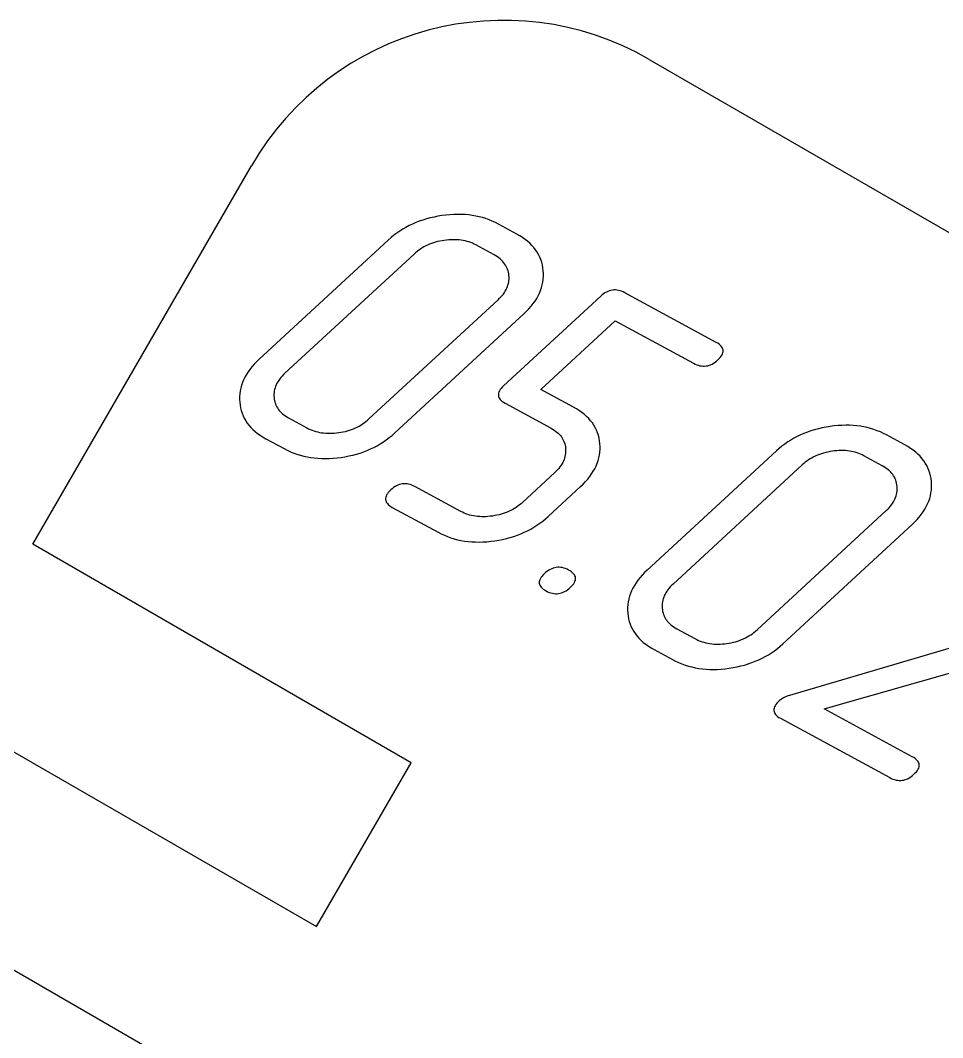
# Model space of a CAD drawing. Extents: x 14 to 1461, y -733 to -10.
# Drawn here: x 424.9 to 456.56, y -668.37 to -633.44 of the extents above; entities that cross this region are included whole.
import ezdxf

# ---------------------------------------------------------------- set-up
doc = ezdxf.new("R2010")
doc.units = 0

msp = doc.modelspace()

# ---------------------------------------------------------------- linework, layer by layer
at = {"layer": 'Cut', "color": 0}
for p, q in [((446.489219, -634.782529), (482.265721, -655.442035)), ((425.327635, -651.431386), (432.828691, -638.441649)), ((438.317371, -658.932442), (425.327635, -651.431386)), ((422.943159, -657.560342), (435.066914, -664.561328)), ((435.066914, -664.561328), (438.317371, -658.932442)), ((448.270122, -679.691551), (419.692702, -663.189228))]:
    msp.add_line(p, q, dxfattribs=at)
msp.add_arc((441.488515, -643.442353), 9.99998, 59.995275, 149.995275, dxfattribs=at)
at = {"layer": 'Mark', "color": 0}
for p, q in [((438.841743, -640.25987), (438.716347, -640.298072)), ((438.970063, -640.225712), (438.841743, -640.25987)), ((439.101306, -640.195598), (438.970063, -640.225712)), ((439.235473, -640.169527), (439.101306, -640.195598)), ((439.372564, -640.147501), (439.235473, -640.169527)), ((439.510033, -640.129886), (439.372564, -640.147501)), ((439.645336, -640.11705), (439.510033, -640.129886)), ((439.778474, -640.108993), (439.645336, -640.11705)), ((439.909445, -640.105715), (439.778474, -640.108993)), ((440.038251, -640.107217), (439.909445, -640.105715)), ((440.16489, -640.113497), (440.038251, -640.107217)), ((440.289364, -640.124557), (440.16489, -640.113497)), ((440.411671, -640.140395), (440.289364, -640.124557)), ((440.531813, -640.161013), (440.411671, -640.140395)), ((440.649789, -640.18641), (440.531813, -640.161013)), ((440.765599, -640.216586), (440.649789, -640.18641)), ((440.879243, -640.251541), (440.765599, -640.216586)), ((440.990721, -640.291276), (440.879243, -640.251541)), ((438.025362, -640.612204), (437.920431, -640.678712)), ((438.133218, -640.549739), (438.025362, -640.612204)), ((438.243996, -640.491318), (438.133218, -640.549739)), ((438.357699, -640.43694), (438.243996, -640.491318)), ((438.474324, -640.386607), (438.357699, -640.43694)), ((438.593874, -640.340318), (438.474324, -640.386607)), ((438.716347, -640.298072), (438.593874, -640.340318)), ((441.100033, -640.335789), (440.990721, -640.291276)), ((441.207179, -640.385081), (441.100033, -640.335789)), ((441.312159, -640.439153), (441.207179, -640.385081)), ((441.939759, -640.780211), (441.312159, -640.439153)), ((437.623177, -640.902502), (437.529939, -640.985186)), ((437.719338, -640.823861), (437.623177, -640.902502)), ((437.818423, -640.749265), (437.719338, -640.823861)), ((437.920431, -640.678712), (437.818423, -640.749265)), ((439.680783, -640.975541), (439.605693, -640.980237)), ((439.754545, -640.973493), (439.680783, -640.975541)), ((439.826978, -640.974094), (439.754545, -640.973493)), ((439.898083, -640.977344), (439.826978, -640.974094)), ((439.967859, -640.983243), (439.898083, -640.977344)), ((442.041723, -640.838593), (441.939759, -640.780211)), ((442.137689, -640.899658), (442.041723, -640.838593)), ((442.227656, -640.963406), (442.137689, -640.899658)), ((442.311625, -641.029837), (442.227656, -640.963406)), ((437.529939, -640.985186), (433.095188, -645.078732)), ((438.633169, -641.295063), (438.576037, -641.334448)), ((438.692003, -641.257922), (438.633169, -641.295063)), ((438.752539, -641.223027), (438.692003, -641.257922)), ((438.814778, -641.190378), (438.752539, -641.223027)), ((438.878719, -641.159974), (438.814778, -641.190378)), ((438.944362, -641.131815), (438.878719, -641.159974)), ((439.011708, -641.105902), (438.944362, -641.131815)), ((439.080756, -641.082234), (439.011708, -641.105902)), ((439.151506, -641.060812), (439.080756, -641.082234)), ((439.223958, -641.041634), (439.151506, -641.060812)), ((439.298113, -641.024703), (439.223958, -641.041634)), ((439.37397, -641.010016), (439.298113, -641.024703)), ((439.451529, -640.997576), (439.37397, -641.010016)), ((439.529276, -640.987582), (439.451529, -640.997576)), ((439.605693, -640.980237), (439.529276, -640.987582)), ((440.036308, -640.99179), (439.967859, -640.983243)), ((440.103428, -641.002986), (440.036308, -640.99179)), ((440.16922, -641.016831), (440.103428, -641.002986)), ((440.233683, -641.033325), (440.16922, -641.016831)), ((440.296819, -641.052467), (440.233683, -641.033325)), ((440.358626, -641.074258), (440.296819, -641.052467)), ((440.419105, -641.098698), (440.358626, -641.074258)), ((440.478255, -641.125786), (440.419105, -641.098698)), ((440.536077, -641.155523), (440.478255, -641.125786)), ((441.163677, -641.496582), (440.536077, -641.155523)), ((442.389595, -641.098951), (442.311625, -641.029837)), ((442.461566, -641.170748), (442.389595, -641.098951)), ((442.527539, -641.245227), (442.461566, -641.170748)), ((442.587514, -641.32239), (442.527539, -641.245227)), ((442.64149, -641.402236), (442.587514, -641.32239)), ((438.414855, -641.466077), (433.980104, -645.559624)), ((438.46688, -641.419956), (438.414855, -641.466077)), ((438.520607, -641.376079), (438.46688, -641.419956)), ((438.576037, -641.334448), (438.520607, -641.376079)), ((441.220304, -641.529034), (441.163677, -641.496582)), ((441.273613, -641.563044), (441.220304, -641.529034)), ((441.323604, -641.598609), (441.273613, -641.563044)), ((441.370278, -641.635732), (441.323604, -641.598609)), ((441.413633, -641.674411), (441.370278, -641.635732)), ((441.453671, -641.714647), (441.413633, -641.674411)), ((442.689467, -641.484764), (442.64149, -641.402236)), ((442.731446, -641.569976), (442.689467, -641.484764)), ((442.767427, -641.657871), (442.731446, -641.569976)), ((442.797408, -641.748448), (442.767427, -641.657871)), ((441.49039, -641.756439), (441.453671, -641.714647)), ((441.523792, -641.799788), (441.49039, -641.756439)), ((441.553876, -641.844694), (441.523792, -641.799788)), ((441.580642, -641.891156), (441.553876, -641.844694)), ((441.60409, -641.939174), (441.580642, -641.891156)), ((441.624221, -641.98875), (441.60409, -641.939174)), ((441.641033, -642.039881), (441.624221, -641.98875)), ((442.821392, -641.841708), (442.797408, -641.748448)), ((442.839376, -641.937652), (442.821392, -641.841708)), ((442.851362, -642.036278), (442.839376, -641.937652)), ((441.654528, -642.09257), (441.641033, -642.039881)), ((441.664704, -642.146815), (441.654528, -642.09257)), ((441.664053, -642.424377), (441.671239, -642.369792)), ((441.671563, -642.202617), (441.664704, -642.146815)), ((441.671239, -642.369792), (441.674886, -642.314637)), ((441.674994, -642.258912), (441.671563, -642.202617)), ((441.674886, -642.314637), (441.674994, -642.258912)), ((442.836783, -642.428654), (442.849902, -642.331965)), ((442.849902, -642.331965), (442.856704, -642.23434)), ((442.857191, -642.135777), (442.851362, -642.036278)), ((442.856704, -642.23434), (442.857191, -642.135777)), ((441.546629, -642.73992), (441.575047, -642.688754)), ((441.575047, -642.688754), (441.599925, -642.637019)), ((441.599925, -642.637019), (441.621265, -642.584713)), ((441.621265, -642.584713), (441.639067, -642.531838)), ((441.639067, -642.531838), (441.653329, -642.478392)), ((441.653329, -642.478392), (441.664053, -642.424377)), ((442.721151, -642.806039), (442.759533, -642.713098)), ((442.759533, -642.713098), (442.791599, -642.61922)), ((442.791599, -642.61922), (442.817349, -642.524405)), ((442.817349, -642.524405), (442.836783, -642.428654)), ((445.170879, -642.71616), (445.119773, -642.730623)), ((445.222385, -642.706361), (445.170879, -642.71616)), ((445.274293, -642.701226), (445.222385, -642.706361)), ((445.326601, -642.700755), (445.274293, -642.701226)), ((445.379311, -642.704947), (445.326601, -642.700755)), ((445.432421, -642.713803), (445.379311, -642.704947)), ((445.485933, -642.727323), (445.432421, -642.713803)), ((436.867062, -647.128491), (441.301814, -643.034945)), ((441.301814, -643.034945), (441.351463, -642.987199)), ((441.351463, -642.987199), (441.397573, -642.938883)), ((441.397573, -642.938883), (441.440145, -642.889997)), ((441.440145, -642.889997), (441.479179, -642.840541)), ((441.479179, -642.840541), (441.514673, -642.790515)), ((444.821562, -642.915335), (441.48993, -645.990599)), ((441.514673, -642.790515), (441.546629, -642.73992)), ((442.568111, -643.07924), (442.625441, -642.98911)), ((442.625441, -642.98911), (442.676454, -642.898042)), ((442.676454, -642.898042), (442.721151, -642.806039)), ((444.870261, -642.872891), (444.821562, -642.915335)), ((444.919361, -642.83511), (444.870261, -642.872891)), ((444.968863, -642.801992), (444.919361, -642.83511)), ((445.018765, -642.773539), (444.968863, -642.801992)), ((445.069069, -642.749749), (445.018765, -642.773539)), ((445.119773, -642.730623), (445.069069, -642.749749)), ((445.539845, -642.745506), (445.485933, -642.727323)), ((445.594159, -642.768353), (445.539845, -642.745506)), ((445.648873, -642.795864), (445.594159, -642.768353)), ((448.786872, -644.501154), (445.648873, -642.795864)), ((442.275637, -643.430391), (442.35823, -643.344008)), ((442.35823, -643.344008), (442.434506, -643.256689)), ((442.434506, -643.256689), (442.504467, -643.168433)), ((442.504467, -643.168433), (442.568111, -643.07924)), ((437.751978, -647.609383), (442.186729, -643.515836)), ((442.186729, -643.515836), (442.275637, -643.430391)), ((442.762838, -646.113279), (445.318387, -643.754386)), ((445.318387, -643.754386), (448.01079, -645.217525)), ((448.839315, -644.531876), (448.786872, -644.501154)), ((448.885246, -644.563505), (448.839315, -644.531876)), ((448.924664, -644.596041), (448.885246, -644.563505)), ((448.95757, -644.629483), (448.924664, -644.596041)), ((448.983964, -644.663833), (448.95757, -644.629483)), ((449.003845, -644.699088), (448.983964, -644.663833)), ((449.017214, -644.735251), (449.003845, -644.699088)), ((449.02407, -644.77232), (449.017214, -644.735251)), ((449.018246, -644.849179), (449.024414, -644.810296)), ((449.024414, -644.810296), (449.02407, -644.77232)), ((433.006348, -645.164108), (432.923792, -645.250415)), ((433.095188, -645.078732), (433.006348, -645.164108)), ((448.746555, -645.181677), (448.79574, -645.143942)), ((448.79574, -645.143942), (448.844476, -645.101517)), ((448.844476, -645.101517), (448.889719, -645.057194)), ((448.889719, -645.057194), (448.928449, -645.013778)), ((448.928449, -645.013778), (448.960667, -644.971268)), ((448.960667, -644.971268), (448.986372, -644.929665)), ((448.986372, -644.929665), (449.005565, -644.888969)), ((449.005565, -644.888969), (449.018246, -644.849179)), ((432.713833, -645.514918), (432.656415, -645.604946)), ((432.777534, -645.42582), (432.713833, -645.514918)), ((432.847521, -645.337652), (432.777534, -645.42582)), ((432.923792, -645.250415), (432.847521, -645.337652)), ((448.01079, -645.217525), (448.066265, -645.245449)), ((448.066265, -645.245449), (448.121291, -645.268683)), ((448.121291, -645.268683), (448.175867, -645.287227)), ((448.175867, -645.287227), (448.229994, -645.301081)), ((448.229994, -645.301081), (448.283672, -645.310245)), ((448.283672, -645.310245), (448.3369, -645.314719)), ((448.3369, -645.314719), (448.389679, -645.314504)), ((448.389679, -645.314504), (448.442009, -645.309598)), ((448.442009, -645.309598), (448.49389, -645.300003)), ((448.49389, -645.300003), (448.545322, -645.285718)), ((448.545322, -645.285718), (448.596304, -645.266742)), ((448.596304, -645.266742), (448.646837, -645.243077)), ((448.646837, -645.243077), (448.69692, -645.214722)), ((448.69692, -645.214722), (448.746555, -645.181677)), ((432.560435, -645.787794), (432.521872, -645.880614)), ((432.605283, -645.695905), (432.560435, -645.787794)), ((432.656415, -645.604946), (432.605283, -645.695905)), ((433.735012, -645.854362), (433.706465, -645.905445)), ((433.767074, -645.803839), (433.735012, -645.854362)), ((433.80265, -645.753876), (433.767074, -645.803839)), ((433.841741, -645.704473), (433.80265, -645.753876)), ((433.884347, -645.65563), (433.841741, -645.704473)), ((433.930468, -645.607347), (433.884347, -645.65563)), ((433.980104, -645.559624), (433.930468, -645.607347)), ((432.443889, -646.164655), (432.430464, -646.261196)), ((432.463599, -646.069044), (432.443889, -646.164655)), ((432.489593, -645.974364), (432.463599, -646.069044)), ((432.521872, -645.880614), (432.489593, -645.974364)), ((433.616454, -646.169258), (433.608996, -646.223701)), ((433.627426, -646.115376), (433.616454, -646.169258)), ((433.641914, -646.062053), (433.627426, -646.115376)), ((433.659916, -646.00929), (433.641914, -646.062053)), ((433.681433, -645.957088), (433.659916, -646.00929)), ((433.706465, -645.905445), (433.681433, -645.957088)), ((441.328176, -646.202786), (441.315217, -646.242425)), ((441.347598, -646.162214), (441.328176, -646.202786)), ((441.373485, -646.12071), (441.347598, -646.162214)), ((441.405836, -646.078272), (441.373485, -646.12071)), ((441.444651, -646.034902), (441.405836, -646.078272)), ((441.48993, -645.990599), (441.444651, -646.034902)), ((443.892517, -646.727183), (442.762838, -646.113279)), ((432.423324, -646.358667), (432.422469, -646.457069)), ((432.422469, -646.457069), (432.427898, -646.556402)), ((432.430464, -646.261196), (432.423324, -646.358667)), ((432.427898, -646.556402), (432.439455, -646.654849)), ((433.605052, -646.278703), (433.604624, -646.334266)), ((433.604624, -646.334266), (433.607711, -646.390388)), ((433.608996, -646.223701), (433.605052, -646.278703)), ((433.607711, -646.390388), (433.614197, -646.446003)), ((433.614197, -646.446003), (433.623968, -646.500042)), ((433.623968, -646.500042), (433.637025, -646.552506)), ((433.637025, -646.552506), (433.653366, -646.603394)), ((441.308723, -646.28113), (441.308693, -646.318903)), ((441.308693, -646.318903), (441.315127, -646.355743)), ((441.315217, -646.242425), (441.308723, -646.28113)), ((441.315127, -646.355743), (441.328025, -646.391649)), ((441.328025, -646.391649), (441.347387, -646.426623)), ((441.347387, -646.426623), (441.373213, -646.460664)), ((441.373213, -646.460664), (441.405504, -646.493772)), ((441.405504, -646.493772), (441.444259, -646.525947)), ((441.444259, -646.525947), (441.489477, -646.557189)), ((441.489477, -646.557189), (441.54116, -646.587498)), ((432.439455, -646.654849), (432.456987, -646.750596)), ((432.456987, -646.750596), (432.480491, -646.843643)), ((432.480491, -646.843643), (432.509968, -646.93399)), ((433.653366, -646.603394), (433.672992, -646.652707)), ((433.672992, -646.652707), (433.695903, -646.700444)), ((433.695903, -646.700444), (433.722099, -646.746606)), ((433.722099, -646.746606), (433.75158, -646.791192)), ((433.75158, -646.791192), (433.784346, -646.834203)), ((433.784346, -646.834203), (433.820398, -646.875638)), ((433.820398, -646.875638), (433.859734, -646.915498)), ((433.859734, -646.915498), (433.902355, -646.953783)), ((441.54116, -646.587498), (443.116436, -647.443554)), ((443.993732, -646.785159), (443.892517, -646.727183)), ((444.08897, -646.84583), (443.993732, -646.785159)), ((444.178231, -646.909196), (444.08897, -646.84583)), ((444.261515, -646.975258), (444.178231, -646.909196)), ((432.509968, -646.93399), (432.545419, -647.021637)), ((432.545419, -647.021637), (432.586843, -647.106583)), ((432.586843, -647.106583), (432.63424, -647.188829)), ((432.63424, -647.188829), (432.68761, -647.268375)), ((433.902355, -646.953783), (433.94826, -646.990492)), ((433.94826, -646.990492), (433.997451, -647.025625)), ((433.997451, -647.025625), (434.049927, -647.059183)), ((434.049927, -647.059183), (434.105688, -647.091166)), ((434.105688, -647.091166), (434.733288, -647.432224)), ((436.647192, -647.300828), (436.704657, -647.261175)), ((436.704657, -647.261175), (436.760457, -647.219235)), ((436.760457, -647.219235), (436.814592, -647.175007)), ((436.814592, -647.175007), (436.867062, -647.128491)), ((444.338821, -647.044016), (444.261515, -646.975258)), ((444.410151, -647.115469), (444.338821, -647.044016)), ((444.475503, -647.189618), (444.410151, -647.115469)), ((444.534878, -647.266463), (444.475503, -647.189618)), ((432.68761, -647.268375), (432.746953, -647.345221)), ((432.746953, -647.345221), (432.81227, -647.419367)), ((432.81227, -647.419367), (432.88356, -647.490812)), ((432.88356, -647.490812), (432.960823, -647.559558)), ((432.960823, -647.559558), (433.044059, -647.625603)), ((434.733288, -647.432224), (434.792436, -647.462692)), ((434.792436, -647.462692), (434.852818, -647.490481)), ((434.852818, -647.490481), (434.914434, -647.515591)), ((434.914434, -647.515591), (434.977285, -647.538022)), ((434.977285, -647.538022), (435.041369, -647.557774)), ((435.041369, -647.557774), (435.106688, -647.574847)), ((435.106688, -647.574847), (435.17324, -647.58924)), ((435.17324, -647.58924), (435.241027, -647.600955)), ((435.241027, -647.600955), (435.310048, -647.609991)), ((435.310048, -647.609991), (435.380303, -647.616347)), ((435.598472, -647.619342), (435.673664, -647.614983)), ((435.673664, -647.614983), (435.750089, -647.607944)), ((435.750089, -647.607944), (435.827749, -647.598226)), ((435.827749, -647.598226), (435.905193, -647.586025)), ((435.905193, -647.586025), (435.980972, -647.571536)), ((435.980972, -647.571536), (436.055086, -647.55476)), ((436.055086, -647.55476), (436.127536, -647.535696)), ((436.127536, -647.535696), (436.19832, -647.514344)), ((436.19832, -647.514344), (436.26744, -647.490705)), ((436.26744, -647.490705), (436.334894, -647.464778)), ((436.334894, -647.464778), (436.400684, -647.436563)), ((436.400684, -647.436563), (436.464808, -647.406061)), ((436.464808, -647.406061), (436.527268, -647.373271)), ((436.527268, -647.373271), (436.588063, -647.338193)), ((436.588063, -647.338193), (436.647192, -647.300828)), ((437.658263, -647.692519), (437.751978, -647.609383)), ((443.116436, -647.443554), (443.172256, -647.475567)), ((443.172256, -647.475567), (443.224787, -647.509152)), ((443.224787, -647.509152), (443.274029, -647.544307)), ((443.274029, -647.544307), (443.319983, -647.581033)), ((443.319983, -647.581033), (443.362647, -647.61933)), ((444.588276, -647.346003), (444.534878, -647.266463)), ((444.635697, -647.428238), (444.588276, -647.346003)), ((444.677141, -647.513169), (444.635697, -647.428238)), ((444.712607, -647.600796), (444.677141, -647.513169)), ((444.742097, -647.691119), (444.712607, -647.600796)), ((451.917816, -647.58098), (451.798267, -647.627269)), ((452.040289, -647.538734), (451.917816, -647.58098)), ((452.165686, -647.500532), (452.040289, -647.538734)), ((452.294006, -647.466374), (452.165686, -647.500532)), ((452.425249, -647.43626), (452.294006, -647.466374)), ((452.559416, -647.41019), (452.425249, -647.43626)), ((452.696506, -647.388163), (452.559416, -647.41019)), ((452.833976, -647.370548), (452.696506, -647.388163)), ((452.969279, -647.357712), (452.833976, -647.370548)), ((453.102416, -647.349655), (452.969279, -647.357712)), ((453.233388, -647.346378), (453.102416, -647.349655)), ((453.362193, -647.347879), (453.233388, -647.346378)), ((453.488833, -647.35416), (453.362193, -647.347879)), ((453.613306, -647.365219), (453.488833, -647.35416)), ((453.735614, -647.381058), (453.613306, -647.365219)), ((453.855756, -647.401676), (453.735614, -647.381058)), ((453.973732, -647.427073), (453.855756, -647.401676)), ((454.089541, -647.457249), (453.973732, -647.427073)), ((454.203185, -647.492204), (454.089541, -647.457249)), ((454.314663, -647.531938), (454.203185, -647.492204)), ((454.423975, -647.576451), (454.314663, -647.531938)), ((454.531121, -647.625744), (454.423975, -647.576451)), ((433.044059, -647.625603), (433.133268, -647.688947)), ((433.133268, -647.688947), (433.228451, -647.749592)), ((433.228451, -647.749592), (433.329607, -647.807536)), ((433.329607, -647.807536), (433.957206, -648.148594)), ((435.380303, -647.616347), (435.451792, -647.620025)), ((435.451792, -647.620025), (435.524515, -647.621023)), ((435.524515, -647.621023), (435.598472, -647.619342)), ((437.254552, -647.984133), (437.359807, -647.917369)), ((437.359807, -647.917369), (437.462177, -647.846512)), ((437.462177, -647.846512), (437.561663, -647.771561)), ((437.561663, -647.771561), (437.658263, -647.692519)), ((443.362647, -647.61933), (443.402023, -647.659198)), ((443.402023, -647.659198), (443.43811, -647.700636)), ((443.43811, -647.700636), (443.470907, -647.743646)), ((443.470907, -647.743646), (443.500416, -647.788226)), ((443.500416, -647.788226), (443.526636, -647.834377)), ((443.526636, -647.834377), (443.549567, -647.8821)), ((443.549567, -647.8821), (443.56921, -647.931392)), ((443.56921, -647.931392), (443.585563, -647.982256)), ((444.765609, -647.784137), (444.742097, -647.691119)), ((444.783145, -647.87985), (444.765609, -647.784137)), ((444.794703, -647.978259), (444.783145, -647.87985)), ((451.244373, -647.919375), (451.142365, -647.989927)), ((451.349305, -647.852866), (451.244373, -647.919375)), ((451.45716, -647.790401), (451.349305, -647.852866)), ((451.567939, -647.73198), (451.45716, -647.790401)), ((451.681641, -647.677603), (451.567939, -647.73198)), ((451.798267, -647.627269), (451.681641, -647.677603)), ((454.636102, -647.679815), (454.531121, -647.625744)), ((455.263701, -648.020873), (454.636102, -647.679815)), ((433.957206, -648.148594), (434.063453, -648.203366)), ((434.063453, -648.203366), (434.171777, -648.253333)), ((434.171777, -648.253333), (434.282177, -648.298496)), ((434.282177, -648.298496), (434.394653, -648.338855)), ((436.436986, -648.336884), (436.562436, -648.298769)), ((436.562436, -648.298769), (436.685001, -648.256562)), ((436.685001, -648.256562), (436.804681, -648.210262)), ((436.804681, -648.210262), (436.921476, -648.159869)), ((436.921476, -648.159869), (437.035387, -648.105383)), ((437.035387, -648.105383), (437.146412, -648.046805)), ((437.146412, -648.046805), (437.254552, -647.984133)), ((443.585563, -647.982256), (443.598627, -648.034691)), ((443.598627, -648.034691), (443.608403, -648.088696)), ((443.613779, -648.310684), (443.606459, -648.364965)), ((443.608403, -648.088696), (443.61489, -648.144273)), ((443.617624, -648.255808), (443.613779, -648.310684)), ((443.61489, -648.144273), (443.617994, -648.200337)), ((443.617994, -648.200337), (443.617624, -648.255808)), ((444.779024, -648.369569), (444.792311, -648.273189)), ((444.792311, -648.273189), (444.799353, -648.175843)), ((444.80015, -648.077534), (444.794703, -647.978259)), ((444.799353, -648.175843), (444.80015, -648.077534)), ((450.853882, -648.225848), (446.419131, -652.319394)), ((450.947119, -648.143164), (450.853882, -648.225848)), ((451.043281, -648.064524), (450.947119, -648.143164)), ((451.142365, -647.989927), (451.043281, -648.064524)), ((452.475449, -648.301474), (452.404698, -648.322896)), ((452.547901, -648.282297), (452.475449, -648.301474)), ((452.622056, -648.265365), (452.547901, -648.282297)), ((452.697913, -648.250679), (452.622056, -648.265365)), ((452.775472, -648.238238), (452.697913, -648.250679)), ((452.853218, -648.228244), (452.775472, -648.238238)), ((452.929636, -648.220899), (452.853218, -648.228244)), ((453.004726, -648.216203), (452.929636, -648.220899)), ((453.078487, -648.214155), (453.004726, -648.216203)), ((453.15092, -648.214757), (453.078487, -648.214155)), ((453.222025, -648.218006), (453.15092, -648.214757)), ((453.291802, -648.223905), (453.222025, -648.218006)), ((453.36025, -648.232453), (453.291802, -648.223905)), ((453.427371, -648.243649), (453.36025, -648.232453)), ((453.493162, -648.257493), (453.427371, -648.243649)), ((453.557626, -648.273987), (453.493162, -648.257493)), ((453.620761, -648.293129), (453.557626, -648.273987)), ((453.682568, -648.31492), (453.620761, -648.293129)), ((455.365666, -648.079255), (455.263701, -648.020873)), ((455.461631, -648.14032), (455.365666, -648.079255)), ((455.551599, -648.204068), (455.461631, -648.14032)), ((455.635567, -648.270499), (455.551599, -648.204068)), ((455.713538, -648.339613), (455.635567, -648.270499)), ((434.394653, -648.338855), (434.509206, -648.374409)), ((434.509206, -648.374409), (434.625836, -648.405158)), ((434.625836, -648.405158), (434.744542, -648.431104)), ((434.744542, -648.431104), (434.865324, -648.452244)), ((434.865324, -648.452244), (434.988183, -648.468581)), ((434.988183, -648.468581), (435.113118, -648.480113)), ((435.113118, -648.480113), (435.24013, -648.486841)), ((435.24013, -648.486841), (435.369218, -648.488764)), ((435.369218, -648.488764), (435.500383, -648.485883)), ((435.500383, -648.485883), (435.633624, -648.478197)), ((435.633624, -648.478197), (435.768942, -648.465707)), ((435.768942, -648.465707), (435.906336, -648.448413)), ((435.906336, -648.448413), (436.043326, -648.42667)), ((436.043326, -648.42667), (436.177431, -648.400834)), ((436.177431, -648.400834), (436.308651, -648.370905)), ((436.308651, -648.370905), (436.436986, -648.336884)), ((443.517739, -648.62746), (443.48957, -648.678176)), ((443.542432, -648.576149), (443.517739, -648.62746)), ((443.563651, -648.524245), (443.542432, -648.576149)), ((443.581395, -648.471746), (443.563651, -648.524245)), ((443.595665, -648.418653), (443.581395, -648.471746)), ((443.606459, -648.364965), (443.595665, -648.418653)), ((444.663431, -648.745443), (444.701696, -648.652921)), ((444.701696, -648.652921), (444.733717, -648.559435)), ((444.733717, -648.559435), (444.759493, -648.464984)), ((444.759493, -648.464984), (444.779024, -648.369569)), ((451.790823, -648.660618), (451.738798, -648.70674)), ((451.84455, -648.616742), (451.790823, -648.660618)), ((451.899979, -648.575111), (451.84455, -648.616742)), ((451.957111, -648.535725), (451.899979, -648.575111)), ((452.015946, -648.498585), (451.957111, -648.535725)), ((452.076482, -648.46369), (452.015946, -648.498585)), ((452.138721, -648.43104), (452.076482, -648.46369)), ((452.202662, -648.400636), (452.138721, -648.43104)), ((452.268305, -648.372478), (452.202662, -648.400636)), ((452.335651, -648.346564), (452.268305, -648.372478)), ((452.404698, -648.322896), (452.335651, -648.346564)), ((453.743047, -648.33936), (453.682568, -648.31492)), ((453.802198, -648.366449), (453.743047, -648.33936)), ((453.86002, -648.396186), (453.802198, -648.366449)), ((454.48762, -648.737244), (453.86002, -648.396186)), ((455.785509, -648.41141), (455.713538, -648.339613)), ((455.851482, -648.48589), (455.785509, -648.41141)), ((455.911457, -648.563053), (455.851482, -648.48589)), ((455.965433, -648.642898), (455.911457, -648.563053)), ((456.01341, -648.725427), (455.965433, -648.642898)), ((443.247588, -648.969992), (442.1389, -649.993379)), ((443.296605, -648.922842), (443.247588, -648.969992)), ((443.342148, -648.875097), (443.296605, -648.922842)), ((443.384216, -648.826758), (443.342148, -648.875097)), ((443.422809, -648.777825), (443.384216, -648.826758)), ((443.457927, -648.728297), (443.422809, -648.777825)), ((443.48957, -648.678176), (443.457927, -648.728297)), ((444.511168, -649.017219), (444.568167, -648.927591)), ((444.568167, -648.927591), (444.618922, -648.837)), ((444.618922, -648.837), (444.663431, -648.745443)), ((451.738798, -648.70674), (447.304046, -652.800286)), ((454.544247, -648.769697), (454.48762, -648.737244)), ((454.597556, -648.803706), (454.544247, -648.769697)), ((454.647547, -648.839272), (454.597556, -648.803706)), ((454.69422, -648.876394), (454.647547, -648.839272)), ((454.737576, -648.915074), (454.69422, -648.876394)), ((454.777613, -648.955309), (454.737576, -648.915074)), ((454.814333, -648.997102), (454.777613, -648.955309)), ((454.847735, -649.04045), (454.814333, -648.997102)), ((456.055389, -648.810638), (456.01341, -648.725427)), ((456.091369, -648.898533), (456.055389, -648.810638)), ((456.121351, -648.98911), (456.091369, -648.898533)), ((456.145334, -649.082371), (456.121351, -648.98911)), ((438.015915, -649.358374), (437.964408, -649.368173)), ((438.067822, -649.353239), (438.015915, -649.358374)), ((438.120131, -649.352768), (438.067822, -649.353239)), ((438.17284, -649.35696), (438.120131, -649.352768)), ((438.22595, -649.365816), (438.17284, -649.35696)), ((444.220726, -649.36608), (444.302703, -649.280312)), ((444.302703, -649.280312), (444.378436, -649.193579)), ((444.378436, -649.193579), (444.447925, -649.105881)), ((444.447925, -649.105881), (444.511168, -649.017219)), ((454.877819, -649.085356), (454.847735, -649.04045)), ((454.904585, -649.131818), (454.877819, -649.085356)), ((454.928033, -649.179837), (454.904585, -649.131818)), ((454.948163, -649.229412), (454.928033, -649.179837)), ((454.964976, -649.280544), (454.948163, -649.229412)), ((454.97847, -649.333232), (454.964976, -649.280544)), ((454.988647, -649.387477), (454.97847, -649.333232)), ((456.163319, -649.178314), (456.145334, -649.082371)), ((456.175305, -649.27694), (456.163319, -649.178314)), ((456.181134, -649.37644), (456.175305, -649.27694)), ((437.498646, -649.697459), (437.472759, -649.738964)), ((437.530997, -649.655022), (437.498646, -649.697459)), ((437.569812, -649.611652), (437.530997, -649.655022)), ((437.615091, -649.567348), (437.569812, -649.611652)), ((437.66379, -649.524904), (437.615091, -649.567348)), ((437.712891, -649.487123), (437.66379, -649.524904)), ((437.762392, -649.454005), (437.712891, -649.487123)), ((437.812295, -649.425552), (437.762392, -649.454005)), ((437.862598, -649.401762), (437.812295, -649.425552)), ((437.913303, -649.382636), (437.862598, -649.401762)), ((437.964408, -649.368173), (437.913303, -649.382636)), ((438.279462, -649.379336), (438.22595, -649.365816)), ((438.333374, -649.397519), (438.279462, -649.379336)), ((438.387688, -649.420366), (438.333374, -649.397519)), ((438.442402, -649.447877), (438.387688, -649.420366)), ((440.017678, -650.303933), (438.442402, -649.447877)), ((443.023816, -650.47427), (444.132504, -649.450884)), ((444.132504, -649.450884), (444.220726, -649.36608)), ((454.977272, -649.719055), (454.987996, -649.66504)), ((454.987996, -649.66504), (454.995182, -649.610454)), ((454.995506, -649.443279), (454.988647, -649.387477)), ((454.995182, -649.610454), (454.998828, -649.555299)), ((454.998936, -649.499574), (454.995506, -649.443279)), ((454.998828, -649.555299), (454.998936, -649.499574)), ((456.141292, -649.765068), (456.160726, -649.669316)), ((456.160726, -649.669316), (456.173844, -649.572628)), ((456.173844, -649.572628), (456.180647, -649.475002)), ((456.180647, -649.475002), (456.181134, -649.37644)), ((437.433884, -649.85788), (437.433853, -649.895652)), ((437.433853, -649.895652), (437.440287, -649.932492)), ((437.440378, -649.819174), (437.433884, -649.85788)), ((437.440287, -649.932492), (437.453186, -649.968399)), ((437.453336, -649.779535), (437.440378, -649.819174)), ((437.453186, -649.968399), (437.472548, -650.003373)), ((437.472759, -649.738964), (437.453336, -649.779535)), ((437.472548, -650.003373), (437.498374, -650.037414)), ((437.498374, -650.037414), (437.530665, -650.070522)), ((442.087037, -650.039361), (442.033472, -650.083122)), ((442.1389, -649.993379), (442.087037, -650.039361)), ((454.803121, -650.081203), (454.838616, -650.031178)), ((454.838616, -650.031178), (454.870572, -649.980582)), ((454.870572, -649.980582), (454.898989, -649.929416)), ((454.898989, -649.929416), (454.923868, -649.877681)), ((454.923868, -649.877681), (454.945208, -649.825375)), ((454.945208, -649.825375), (454.963009, -649.7725)), ((454.963009, -649.7725), (454.977272, -649.719055)), ((456.000396, -650.138705), (456.045094, -650.046701)), ((456.045094, -650.046701), (456.083476, -649.95376)), ((456.083476, -649.95376), (456.115542, -649.859882)), ((456.115542, -649.859882), (456.141292, -649.765068)), ((437.530665, -650.070522), (437.569419, -650.102696)), ((437.569419, -650.102696), (437.614638, -650.133938)), ((437.614638, -650.133938), (437.666321, -650.164248)), ((437.666321, -650.164248), (439.241596, -651.020303)), ((440.075993, -650.333934), (440.017678, -650.303933)), ((440.135594, -650.361256), (440.075993, -650.333934)), ((440.196479, -650.385898), (440.135594, -650.361256)), ((440.25865, -650.407861), (440.196479, -650.385898)), ((440.322105, -650.427144), (440.25865, -650.407861)), ((441.404254, -650.398484), (441.331975, -650.417796)), ((441.474831, -650.376949), (441.404254, -650.398484)), ((441.543708, -650.353192), (441.474831, -650.376949)), ((441.610883, -650.327212), (441.543708, -650.353192)), ((441.676357, -650.29901), (441.610883, -650.327212)), ((441.740129, -650.268585), (441.676357, -650.29901)), ((441.8022, -650.235937), (441.740129, -650.268585)), ((441.86257, -650.201067), (441.8022, -650.235937)), ((441.921239, -650.163974), (441.86257, -650.201067)), ((441.978206, -650.124659), (441.921239, -650.163974)), ((442.033472, -650.083122), (441.978206, -650.124659)), ((450.191005, -654.369153), (454.625756, -650.275607)), ((454.625756, -650.275607), (454.675406, -650.227861)), ((454.675406, -650.227861), (454.721516, -650.179545)), ((454.721516, -650.179545), (454.764088, -650.130659)), ((454.764088, -650.130659), (454.803121, -650.081203)), ((455.758449, -650.497351), (455.828409, -650.409095)), ((455.828409, -650.409095), (455.892054, -650.319902)), ((455.892054, -650.319902), (455.949383, -650.229772)), ((455.949383, -650.229772), (456.000396, -650.138705)), ((440.386846, -650.443747), (440.322105, -650.427144)), ((440.452872, -650.45767), (440.386846, -650.443747)), ((440.520183, -650.468914), (440.452872, -650.45767)), ((440.588778, -650.477478), (440.520183, -650.468914)), ((440.658659, -650.483363), (440.588778, -650.477478)), ((440.729825, -650.486568), (440.658659, -650.483363)), ((440.802276, -650.487093), (440.729825, -650.486568)), ((440.876012, -650.484939), (440.802276, -650.487093)), ((440.951033, -650.480105), (440.876012, -650.484939)), ((441.027339, -650.472591), (440.951033, -650.480105)), ((441.10493, -650.462397), (441.027339, -650.472591)), ((441.182313, -650.449753), (441.10493, -650.462397)), ((441.257994, -650.434886), (441.182313, -650.449753)), ((441.331975, -650.417796), (441.257994, -650.434886)), ((442.634242, -650.780159), (442.736027, -650.709709)), ((442.736027, -650.709709), (442.834885, -650.635244)), ((442.834885, -650.635244), (442.930814, -650.556765)), ((442.930814, -650.556765), (443.023816, -650.47427)), ((451.075921, -654.850045), (455.510672, -650.756499)), ((455.510672, -650.756499), (455.59958, -650.671053)), ((455.59958, -650.671053), (455.682172, -650.584671)), ((455.682172, -650.584671), (455.758449, -650.497351)), ((439.241596, -651.020303), (439.347129, -651.07467)), ((439.347129, -651.07467), (439.454782, -651.124222)), ((441.962046, -651.118543), (442.081398, -651.072183)), ((442.081398, -651.072183), (442.197822, -651.021808)), ((442.197822, -651.021808), (442.311319, -650.967418)), ((442.311319, -650.967418), (442.421888, -650.909013)), ((442.421888, -650.909013), (442.529529, -650.846593)), ((442.529529, -650.846593), (442.634242, -650.780159)), ((439.454782, -651.124222), (439.564553, -651.168959)), ((439.564553, -651.168959), (439.676444, -651.208881)), ((439.676444, -651.208881), (439.790455, -651.243989)), ((439.790455, -651.243989), (439.906585, -651.274281)), ((439.906585, -651.274281), (440.024834, -651.299759)), ((440.024834, -651.299759), (440.145202, -651.320422)), ((440.145202, -651.320422), (440.26769, -651.33627)), ((440.26769, -651.33627), (440.392298, -651.347303)), ((440.392298, -651.347303), (440.519024, -651.353522)), ((440.519024, -651.353522), (440.64787, -651.354925)), ((440.64787, -651.354925), (440.778835, -651.351514)), ((440.778835, -651.351514), (440.91192, -651.343288)), ((440.91192, -651.343288), (441.047124, -651.330247)), ((441.047124, -651.330247), (441.184448, -651.312391)), ((441.184448, -651.312391), (441.321367, -651.29012)), ((441.321367, -651.29012), (441.455358, -651.263835)), ((441.455358, -651.263835), (441.586422, -651.233534)), ((441.586422, -651.233534), (441.714558, -651.199219)), ((441.714558, -651.199219), (441.839766, -651.160889)), ((441.839766, -651.160889), (441.962046, -651.118543)), ((442.847926, -652.47995), (442.809111, -652.52332)), ((442.893205, -652.435646), (442.847926, -652.47995)), ((442.941904, -652.393202), (442.893205, -652.435646)), ((442.991005, -652.355421), (442.941904, -652.393202)), ((443.040506, -652.322304), (442.991005, -652.355421)), ((443.090409, -652.29385), (443.040506, -652.322304)), ((443.140712, -652.27006), (443.090409, -652.29385)), ((443.191417, -652.250934), (443.140712, -652.27006)), ((443.242522, -652.236471), (443.191417, -652.250934)), ((443.294028, -652.226673), (443.242522, -652.236471)), ((443.345936, -652.221538), (443.294028, -652.226673)), ((443.398244, -652.221066), (443.345936, -652.221538)), ((443.450954, -652.225258), (443.398244, -652.221066)), ((443.504064, -652.234114), (443.450954, -652.225258)), ((443.557576, -652.247634), (443.504064, -652.234114)), ((443.611488, -652.265817), (443.557576, -652.247634)), ((443.665802, -652.288664), (443.611488, -652.265817)), ((443.720516, -652.316175), (443.665802, -652.288664)), ((443.77296, -652.346897), (443.720516, -652.316175)), ((443.81889, -652.378526), (443.77296, -652.346897)), ((443.858309, -652.411062), (443.81889, -652.378526)), ((443.891215, -652.444504), (443.858309, -652.411062)), ((443.917609, -652.478854), (443.891215, -652.444504)), ((443.93749, -652.51411), (443.917609, -652.478854)), ((446.247735, -652.491078), (446.171464, -652.578315)), ((446.33029, -652.404771), (446.247735, -652.491078)), ((446.419131, -652.319394), (446.33029, -652.404771)), ((442.711998, -652.726178), (442.711967, -652.763951)), ((442.711967, -652.763951), (442.718401, -652.80079)), ((442.718492, -652.687472), (442.711998, -652.726178)), ((442.718401, -652.80079), (442.731299, -652.836697)), ((442.73145, -652.647834), (442.718492, -652.687472)), ((442.731299, -652.836697), (442.750662, -652.871671)), ((442.750873, -652.607262), (442.73145, -652.647834)), ((442.77676, -652.565758), (442.750873, -652.607262)), ((442.809111, -652.52332), (442.77676, -652.565758)), ((443.823363, -652.872215), (443.862093, -652.828799)), ((443.862093, -652.828799), (443.894311, -652.786289)), ((443.894311, -652.786289), (443.920017, -652.744686)), ((443.920017, -652.744686), (443.93921, -652.70399)), ((443.950859, -652.550272), (443.93749, -652.51411)), ((443.93921, -652.70399), (443.951891, -652.6642)), ((443.957715, -652.587341), (443.950859, -652.550272)), ((443.951891, -652.6642), (443.958059, -652.625318)), ((443.958059, -652.625318), (443.957715, -652.587341)), ((445.980358, -652.845609), (445.929226, -652.936567)), ((446.037775, -652.75558), (445.980358, -652.845609)), ((446.101477, -652.666482), (446.037775, -652.75558)), ((446.171464, -652.578315), (446.101477, -652.666482)), ((447.254411, -652.848009), (447.20829, -652.896293)), ((447.304046, -652.800286), (447.254411, -652.848009)), ((442.750662, -652.871671), (442.776488, -652.905712)), ((442.776488, -652.905712), (442.808779, -652.93882)), ((442.808779, -652.93882), (442.847533, -652.970995)), ((442.847533, -652.970995), (442.892752, -653.002237)), ((442.892752, -653.002237), (442.944435, -653.032546)), ((442.944435, -653.032546), (442.99991, -653.06047)), ((442.99991, -653.06047), (443.054935, -653.083704)), ((443.054935, -653.083704), (443.109512, -653.102248)), ((443.109512, -653.102248), (443.163639, -653.116102)), ((443.163639, -653.116102), (443.217316, -653.125266)), ((443.217316, -653.125266), (443.270545, -653.129741)), ((443.270545, -653.129741), (443.323324, -653.129525)), ((443.323324, -653.129525), (443.375654, -653.124619)), ((443.375654, -653.124619), (443.427535, -653.115024)), ((443.427535, -653.115024), (443.478966, -653.100739)), ((443.478966, -653.100739), (443.529948, -653.081763)), ((443.529948, -653.081763), (443.580481, -653.058098)), ((443.580481, -653.058098), (443.630565, -653.029743)), ((443.630565, -653.029743), (443.680199, -652.996698)), ((443.680199, -652.996698), (443.729385, -652.958963)), ((443.729385, -652.958963), (443.77812, -652.916538)), ((443.77812, -652.916538), (443.823363, -652.872215)), ((445.845814, -653.121276), (445.813536, -653.215026)), ((445.884378, -653.028457), (445.845814, -653.121276)), ((445.929226, -652.936567), (445.884378, -653.028457)), ((447.005376, -653.19775), (446.983859, -653.249953)), ((447.030408, -653.146107), (447.005376, -653.19775)), ((447.058955, -653.095024), (447.030408, -653.146107)), ((447.091016, -653.044502), (447.058955, -653.095024)), ((447.126593, -652.994539), (447.091016, -653.044502)), ((447.165684, -652.945136), (447.126593, -652.994539)), ((447.20829, -652.896293), (447.165684, -652.945136)), ((445.754407, -653.501858), (445.747267, -653.59933)), ((445.767832, -653.405317), (445.754407, -653.501858)), ((445.787541, -653.309706), (445.767832, -653.405317)), ((445.813536, -653.215026), (445.787541, -653.309706)), ((446.928995, -653.519366), (446.928567, -653.574928)), ((446.932938, -653.464363), (446.928995, -653.519366)), ((446.940396, -653.409921), (446.932938, -653.464363)), ((446.951369, -653.356038), (446.940396, -653.409921)), ((446.965857, -653.302716), (446.951369, -653.356038)), ((446.983859, -653.249953), (446.965857, -653.302716)), ((445.747267, -653.59933), (445.746411, -653.697732)), ((445.746411, -653.697732), (445.75184, -653.797064)), ((445.75184, -653.797064), (445.763398, -653.895512)), ((445.763398, -653.895512), (445.780929, -653.991259)), ((446.928567, -653.574928), (446.931653, -653.631051)), ((446.931653, -653.631051), (446.93814, -653.686665)), ((446.93814, -653.686665), (446.947911, -653.740704)), ((446.947911, -653.740704), (446.960967, -653.793168)), ((446.960967, -653.793168), (446.977308, -653.844056)), ((446.977308, -653.844056), (446.996935, -653.893369)), ((446.996935, -653.893369), (447.019846, -653.941106)), ((445.780929, -653.991259), (445.804433, -654.084306)), ((445.804433, -654.084306), (445.833911, -654.174653)), ((445.833911, -654.174653), (445.869362, -654.262299)), ((447.019846, -653.941106), (447.046042, -653.987268)), ((447.046042, -653.987268), (447.075523, -654.031854)), ((447.075523, -654.031854), (447.108289, -654.074865)), ((447.108289, -654.074865), (447.14434, -654.116301)), ((447.14434, -654.116301), (447.183676, -654.156161)), ((447.183676, -654.156161), (447.226297, -654.194445)), ((447.226297, -654.194445), (447.272203, -654.231154)), ((447.272203, -654.231154), (447.321394, -654.266288)), ((445.869362, -654.262299), (445.910785, -654.347246)), ((445.910785, -654.347246), (445.958183, -654.429492)), ((445.958183, -654.429492), (446.011553, -654.509038)), ((446.011553, -654.509038), (446.070896, -654.585884)), ((446.070896, -654.585884), (446.136213, -654.660029)), ((447.321394, -654.266288), (447.37387, -654.299846)), ((447.37387, -654.299846), (447.429631, -654.331828)), ((447.429631, -654.331828), (448.057231, -654.672886)), ((449.851211, -654.613933), (449.912005, -654.578856)), ((449.912005, -654.578856), (449.971135, -654.54149)), ((449.971135, -654.54149), (450.0286, -654.501838)), ((450.0286, -654.501838), (450.0844, -654.459897)), ((450.0844, -654.459897), (450.138535, -654.415669)), ((450.138535, -654.415669), (450.191005, -654.369153)), ((459.276808, -654.266943), (451.305686, -656.622765)), ((446.136213, -654.660029), (446.207503, -654.731475)), ((446.207503, -654.731475), (446.284766, -654.80022)), ((446.284766, -654.80022), (446.368002, -654.866265)), ((446.368002, -654.866265), (446.457211, -654.92961)), ((446.457211, -654.92961), (446.552394, -654.990254)), ((448.057231, -654.672886), (448.116379, -654.703354)), ((448.116379, -654.703354), (448.176761, -654.731143)), ((448.176761, -654.731143), (448.238377, -654.756253)), ((448.238377, -654.756253), (448.301227, -654.778684)), ((448.301227, -654.778684), (448.365312, -654.798436)), ((448.365312, -654.798436), (448.43063, -654.815509)), ((448.43063, -654.815509), (448.497183, -654.829903)), ((448.497183, -654.829903), (448.56497, -654.841617)), ((448.56497, -654.841617), (448.633991, -654.850653)), ((448.633991, -654.850653), (448.704246, -654.85701)), ((448.704246, -654.85701), (448.775735, -654.860687)), ((448.775735, -654.860687), (448.848458, -654.861685)), ((448.848458, -654.861685), (448.922415, -654.860005)), ((448.922415, -654.860005), (448.997607, -654.855645)), ((448.997607, -654.855645), (449.074032, -654.848606)), ((449.074032, -654.848606), (449.151692, -654.838889)), ((449.151692, -654.838889), (449.229136, -654.826687)), ((449.229136, -654.826687), (449.304915, -654.812199)), ((449.304915, -654.812199), (449.379029, -654.795422)), ((449.379029, -654.795422), (449.451478, -654.776358)), ((449.451478, -654.776358), (449.522263, -654.755006)), ((449.522263, -654.755006), (449.591382, -654.731367)), ((449.591382, -654.731367), (449.658837, -654.70544)), ((449.658837, -654.70544), (449.724626, -654.677225)), ((449.724626, -654.677225), (449.788751, -654.646723)), ((449.788751, -654.646723), (449.851211, -654.613933)), ((450.885605, -655.012224), (450.982206, -654.933181)), ((450.982206, -654.933181), (451.075921, -654.850045)), ((446.552394, -654.990254), (446.653549, -655.048199)), ((446.653549, -655.048199), (447.281149, -655.389257)), ((450.359329, -655.346046), (450.470354, -655.287467)), ((450.470354, -655.287467), (450.578495, -655.224796)), ((450.578495, -655.224796), (450.68375, -655.158031)), ((450.68375, -655.158031), (450.78612, -655.087174)), ((450.78612, -655.087174), (450.885605, -655.012224)), ((452.488085, -657.080756), (459.585574, -655.070355)), ((447.281149, -655.389257), (447.387396, -655.444029)), ((447.387396, -655.444029), (447.49572, -655.493996)), ((447.49572, -655.493996), (447.60612, -655.539159)), ((447.60612, -655.539159), (447.718596, -655.579517)), ((447.718596, -655.579517), (447.833149, -655.615071)), ((447.833149, -655.615071), (447.949778, -655.645821)), ((447.949778, -655.645821), (448.068484, -655.671766)), ((449.367269, -655.667332), (449.501374, -655.641496)), ((449.501374, -655.641496), (449.632594, -655.611568)), ((449.632594, -655.611568), (449.760929, -655.577546)), ((449.760929, -655.577546), (449.886379, -655.539432)), ((449.886379, -655.539432), (450.008944, -655.497225)), ((450.008944, -655.497225), (450.128624, -655.450924)), ((450.128624, -655.450924), (450.245419, -655.400532)), ((450.245419, -655.400532), (450.359329, -655.346046)), ((448.068484, -655.671766), (448.189267, -655.692907)), ((448.189267, -655.692907), (448.312125, -655.709243)), ((448.312125, -655.709243), (448.437061, -655.720775)), ((448.437061, -655.720775), (448.564073, -655.727503)), ((448.564073, -655.727503), (448.693161, -655.729426)), ((448.693161, -655.729426), (448.824326, -655.726545)), ((448.824326, -655.726545), (448.957567, -655.71886)), ((448.957567, -655.71886), (449.092885, -655.70637)), ((449.092885, -655.70637), (449.230279, -655.689075)), ((449.230279, -655.689075), (449.367269, -655.667332)), ((451.147445, -656.681071), (451.102519, -656.702288)), ((451.196282, -656.660746), (451.147445, -656.681071)), ((451.249029, -656.64131), (451.196282, -656.660746)), ((451.305686, -656.622765), (451.249029, -656.64131)), ((450.790791, -657.016013), (450.776201, -657.056766)), ((450.811926, -656.974181), (450.790791, -657.016013)), ((450.839606, -656.93127), (450.811926, -656.974181)), ((450.873831, -656.887279), (450.839606, -656.93127)), ((450.914601, -656.842208), (450.873831, -656.887279)), ((450.961915, -656.796057), (450.914601, -656.842208)), ((450.991201, -656.771279), (450.961915, -656.796057)), ((451.024396, -656.747391), (450.991201, -656.771279)), ((451.061502, -656.724394), (451.024396, -656.747391)), ((451.102519, -656.702288), (451.061502, -656.724394)), ((450.768155, -657.096439), (450.766655, -657.135032)), ((450.766655, -657.135032), (450.771699, -657.172545)), ((450.776201, -657.056766), (450.768155, -657.096439)), ((450.771699, -657.172545), (450.783288, -657.208979)), ((450.783288, -657.208979), (450.801422, -657.244333)), ((450.801422, -657.244333), (450.8261, -657.278608)), ((450.8261, -657.278608), (450.857324, -657.311803)), ((450.857324, -657.311803), (450.895092, -657.343918)), ((450.895092, -657.343918), (450.939406, -657.374954)), ((450.939406, -657.374954), (450.990264, -657.40491)), ((455.519392, -658.728066), (452.488085, -657.080756)), ((450.990264, -657.40491), (454.74331, -659.444437)), ((455.571835, -658.758789), (455.519392, -658.728066)), ((455.617766, -658.790418), (455.571835, -658.758789)), ((455.657184, -658.822953), (455.617766, -658.790418)), ((455.69009, -658.856396), (455.657184, -658.822953)), ((455.716484, -658.890745), (455.69009, -658.856396)), ((455.736365, -658.926001), (455.716484, -658.890745)), ((455.718892, -659.156577), (455.738085, -659.115881)), ((455.749734, -658.962163), (455.736365, -658.926001)), ((455.738085, -659.115881), (455.750766, -659.076092)), ((455.75659, -658.999233), (455.749734, -658.962163)), ((455.750766, -659.076092), (455.756934, -659.037209)), ((455.756934, -659.037209), (455.75659, -658.999233)), ((454.74331, -659.444437), (454.798785, -659.472361)), ((454.798785, -659.472361), (454.853811, -659.495595)), ((455.328824, -659.493655), (455.379357, -659.46999)), ((455.379357, -659.46999), (455.42944, -659.441634)), ((455.42944, -659.441634), (455.479075, -659.408589)), ((455.479075, -659.408589), (455.52826, -659.370854)), ((455.52826, -659.370854), (455.576996, -659.32843)), ((455.576996, -659.32843), (455.622238, -659.284106)), ((455.622238, -659.284106), (455.660969, -659.24069)), ((455.660969, -659.24069), (455.693187, -659.19818)), ((455.693187, -659.19818), (455.718892, -659.156577)), ((454.853811, -659.495595), (454.908387, -659.514139)), ((454.908387, -659.514139), (454.962514, -659.527993)), ((454.962514, -659.527993), (455.016192, -659.537158)), ((455.016192, -659.537158), (455.06942, -659.541632)), ((455.06942, -659.541632), (455.122199, -659.541416)), ((455.122199, -659.541416), (455.174529, -659.536511)), ((455.174529, -659.536511), (455.22641, -659.526915)), ((455.22641, -659.526915), (455.277842, -659.51263)), ((455.277842, -659.51263), (455.328824, -659.493655))]:
    msp.add_line(p, q, dxfattribs=at)

doc.saveas('drawing.dxf')
